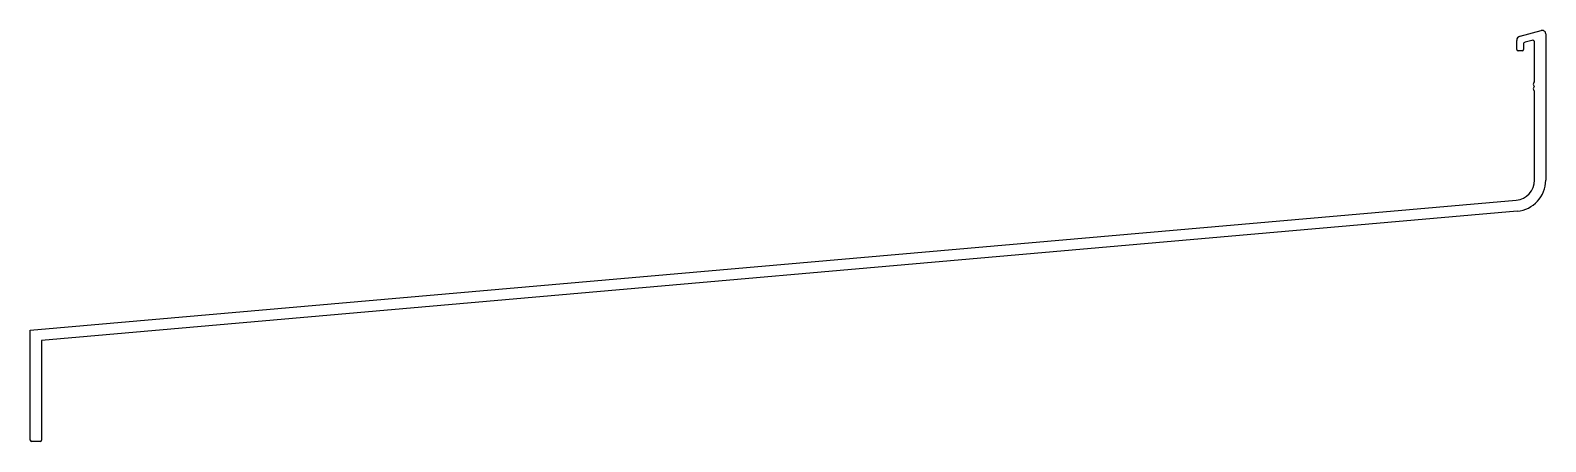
# Model space of a CAD drawing. Extents: x 3238 to 3578, y 725 to 818.
import ezdxf

# ---------------------------------------------------------------- set-up
doc = ezdxf.new("R2010")
doc.units = 0
doc.layers.get('0').update_dxf_attribs({"linetype": 'CONTINUOUS'})

msp = doc.modelspace()

# ---------------------------------------------------------------- linework, layer by layer
at = {"linetype": 'CONTINUOUS'}
for p, q in [((3572.48, 816.39), (3577.23, 817.67)), ((3578.24, 816.89), (3578.24, 784.1)), ((3571.74, 813.39), (3571.74, 815.43)), ((3572.94, 813.09), (3572.04, 813.09)), ((3573.24, 814.56), (3573.24, 813.39)), ((3575.11, 815.44), (3573.61, 815.04)), ((3575.74, 806.11), (3575.74, 814.96)), ((3575.58, 805.95), (3575.74, 806.11)), ((3575.74, 805.09), (3575.58, 805.24)), ((3575.58, 804.94), (3575.74, 805.09)), ((3575.74, 804.08), (3575.58, 804.23)), ((3575.74, 784.1), (3575.74, 804.08)), ((3238.24, 750.45), (3571.63, 779.62)), ((3571.85, 777.13), (3240.74, 748.16)), ((3238.24, 725.75), (3238.24, 750.45)), ((3240.74, 748.16), (3240.74, 725.75)), ((3240.44, 725.45), (3238.54, 725.45))]:
    msp.add_line(p, q, dxfattribs=at)
for centre, radius, start, end in [((3572.74, 815.43), 1, 105, 180), ((3577.44, 816.89), 0.8, 0, 105), ((3572.04, 813.39), 0.3, 180, 270), ((3572.94, 813.39), 0.3, 270, 0), ((3573.74, 814.56), 0.5, 105, 180), ((3575.24, 814.96), 0.5, 0, 105), ((3575.94, 805.6), 0.5, 135, 225), ((3575.94, 804.58), 0.5, 135, 225), ((3571.24, 784.1), 4.5, 275, 0), ((3571.24, 784.1), 7, 275, 0), ((3238.54, 725.75), 0.3, 180, 270), ((3240.44, 725.75), 0.3, 270, 0)]:
    msp.add_arc(centre, radius, start, end, dxfattribs=at)

doc.saveas('drawing.dxf')
